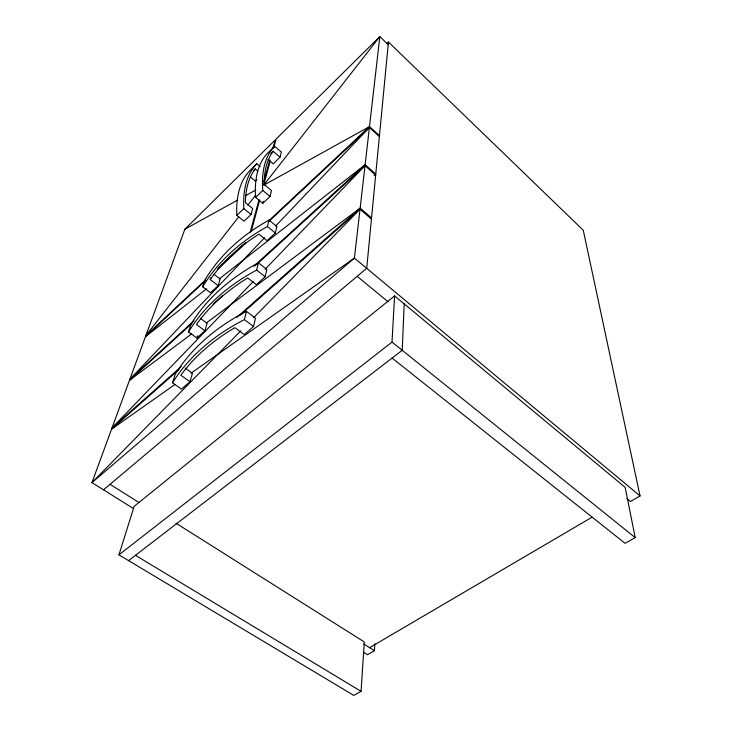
<?xml version="1.0" encoding="UTF-8"?>
<svg xmlns="http://www.w3.org/2000/svg" width="732" height="732" viewBox="0 0 732 732"><rect width="100%" height="100%" fill="white"/><g stroke="black" fill="none" stroke-linecap="round" stroke-linejoin="round"><path stroke-width="1.1" d="M404.183 303.872L402.216 350.299L128.567 560.611M363.63 652.34L367.501 654.756L374.445 650.702L374.83 643.858M175.973 523.197L364.298 641.955L361.059 691.337L353.812 695.4L118.932 554.847L392.013 342.1L394.585 295.902L625.165 487.375L635.211 537.617L625.055 543.318L392.114 358.067M626.894 498.629L630.426 501.539L640.033 495.93L583.267 230.241L388.454 42.044L366.705 268.305L103.505 489.827M189.972 381.701L180.822 375.251A228.54 163.373 3.6 0 1 234.926 327.662L244.204 334.597L253.537 326.499L255.468 318.2L246.446 311.347A228.878 164.856 3.6 0 0 175.177 374.345L172.514 382.818L181.481 389.076L189.972 381.701L192.461 373.228L185.223 368.086M204.942 330.773L196.414 324.496A215.263 160.729 3.5 0 1 247.7 277.959L256.328 284.675L265.14 276.769L266.841 269.486L258.433 262.852A215.702 162.101 3.5 0 0 190.86 324.432L188.508 331.916L196.871 338.001L204.942 330.773L207.138 323.288L200.385 318.292M218.2 285.663L210.212 279.578A203.459 157.682 3.4 0 1 258.945 234.176L267.015 240.672L275.369 232.977L276.87 226.536L269.001 220.112A203.972 158.963 3.4 0 0 204.768 280.182L202.682 286.825L210.514 292.754L218.2 285.663L220.149 279.011L214 274.299M172.514 382.818A231.111 165.249 3.6 0 1 244.397 319.6L246.446 311.347M188.508 331.916A217.679 162.568 3.5 0 1 256.648 270.099L258.433 262.852M202.682 286.825A205.738 159.475 3.4 0 1 267.418 226.527L269.001 220.112M280.027 157.179L281.344 152.018L274.619 146.263L267.839 152.933A186.642 79.504 51.1 0 0 255.56 197.365L262.806 203.322L270.026 196.451L271.517 190.613L264.197 184.528A185.434 77.501 51.1 0 1 273.127 151.286L280.027 157.179L273.192 163.831L268.022 159.448M262.806 203.322L263.319 201.364M251.259 231.376L259.54 200.614M263.968 184.135L270.181 161.067M273.722 147.882L276.092 139.089L379.826 36.6L388.198 44.679M250.161 232.41L259.073 199.424M263.831 181.829L269.769 159.841M273.045 147.745L275.122 140.05L184.867 229.226L145.833 335.686L205.683 279.734M260.153 166.612L256.804 163.803L250.188 170.3A184.308 82.313 51 0 0 236.811 215.382L244.021 221.192L251.049 214.503L252.686 208.583L245.403 202.654A183.11 80.346 51 0 1 255.175 168.909L257.755 171.068M196.871 338.001L197.521 335.86M210.212 279.578L210.789 277.684M118.932 554.847L134.148 506.352L394.585 295.902M179.011 369.459L111.566 429.162L91.967 482.617L133.48 508.557M181.316 366.549L112.014 427.936L129.454 380.365L191.93 323.425M193.943 320.826L129.857 379.277L145.476 336.665L205.637 280.466M145.833 335.686L238.724 216.828M247.873 205.116L255.614 195.215M129.857 379.277L264.6 237.635M275.625 226.032L369.404 127.469L379.368 136.536M112.014 427.936L253.19 281.6M265.085 269.266L365.021 165.679L375.662 175.122M240.791 330.827L91.967 482.617L354.416 258.076L360.016 209.233L371.435 219.069M253.601 317.77L360.016 209.233L240.489 315.044M253.693 170.364L255.175 168.909M270.849 153.528L273.127 151.286M386.981 43.49L388.454 42.044M256.868 179.697L255.386 181.143L250.234 176.87M236.811 215.382L243.82 208.638A185.187 81.279 51 0 1 256.804 163.803M255.56 197.365L262.77 190.439A187.538 78.397 51.1 0 1 274.619 146.263M218.154 268.086L245.586 242.438M269.248 220.332L369.495 126.618L379.826 36.6L263.685 185.214L369.495 126.618L379.45 135.685M217.331 269.532L245.742 242.997M269.138 221.137L369.404 127.469L365.131 164.718L253.812 266.228M213.039 304.183L222.327 295.719M255.258 265.716L365.021 165.679L360.144 208.135L236.93 317.276M374.061 175.68L375.754 174.152L365.131 164.718L219.289 278.874M145.476 336.665L206.689 288.747M129.454 380.365L191.702 333.893M206.351 322.958L360.144 208.135L371.545 217.962M111.566 429.162L175.076 384.41M190.96 373.228L354.416 258.076L640.033 495.93M369.633 647.674L592.096 517.167M184.867 229.226L237.717 200.001M245.696 195.581L255.669 190.073M135.457 555.313L361.059 691.337M110.047 484.319L138.998 502.536M363.831 644.023L374.445 650.702M244.397 319.6L253.537 326.499M256.648 270.099L265.14 276.769M392.013 342.1L635.211 537.617M267.418 226.527L275.369 232.977M243.82 208.638L251.049 214.503M357.179 276.321L388.024 301.749M262.77 190.439L270.026 196.451"/></g></svg>
